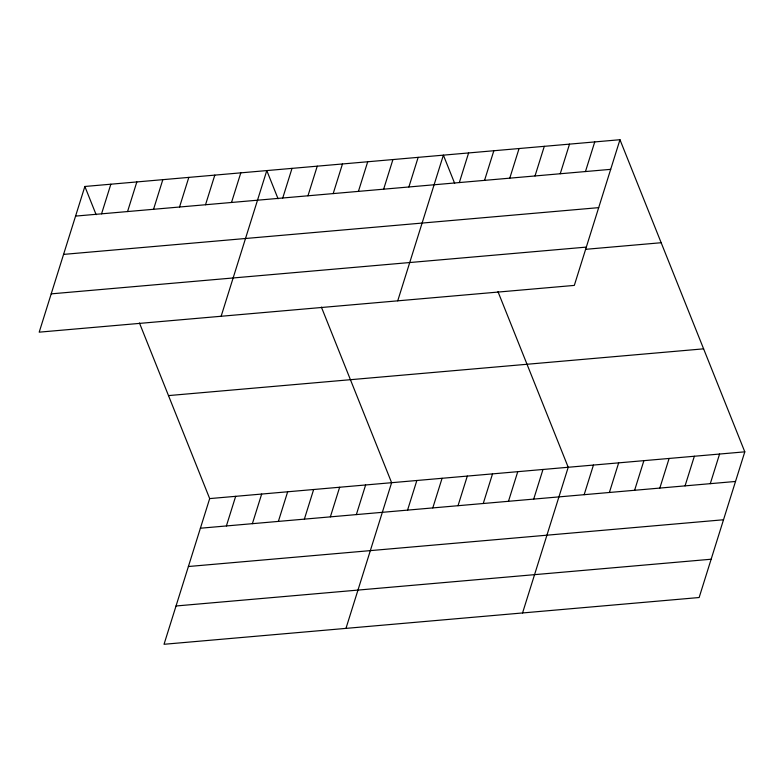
<?xml version="1.0" encoding="UTF-8"?>
<svg xmlns="http://www.w3.org/2000/svg" width="784" height="784" viewBox="0 0 784 784"><rect width="100%" height="100%" fill="white"/><g stroke="black" fill="none" stroke-linecap="round" stroke-linejoin="round"><path stroke-width="1.18" d="M84.858 186.474L39.2 332.161L574.319 285.405L619.968 139.719L84.858 186.474L96.128 214.669M101.557 213.836L110.848 184.211M127.557 211.562L136.837 181.937M153.546 209.289L162.827 179.663M179.536 207.015L188.817 177.39M205.526 204.751L214.806 175.126M231.515 202.478L240.806 172.852M221.137 316.266L266.795 170.579L278.065 198.773M282.74 197.999L292.02 168.374M139.454 322.988L209.681 498.595L164.032 644.281L699.142 597.526L744.8 451.839L619.968 139.719M307.965 195.794L317.246 166.169M226.39 525.946L235.67 496.321M333.19 193.589L342.471 163.964M252.379 523.683L261.67 494.057M358.415 191.394L367.706 161.769M278.369 521.409L287.659 491.784M383.641 189.189L392.931 159.564M304.368 519.135L313.649 489.51M408.876 186.984L418.156 157.359M397.733 300.831L443.381 155.154L454.661 183.338M330.358 516.872L339.639 487.246M459.326 182.574L468.607 152.949M356.348 514.598L365.628 484.973M484.551 180.369L493.842 150.744M345.969 628.386L391.618 482.699L321.391 307.093M509.776 178.164L519.067 148.539M407.562 510.119L416.853 480.494M535.011 175.959L544.292 146.334M432.788 507.914L442.078 478.289M560.237 173.754L569.517 144.129M458.023 505.709L467.303 476.084M585.462 171.549L594.742 141.924M483.248 503.504L492.528 473.879M508.473 501.309L517.754 471.684M533.698 499.104L542.989 469.479M522.556 612.951L568.214 467.274L497.977 291.658M584.158 494.694L593.439 465.069M609.384 492.489L618.664 462.864M634.609 490.284L643.889 460.659M659.834 488.079L669.115 458.454M685.059 485.874L694.35 456.249M710.284 483.669L719.575 454.044M75.568 216.1L610.687 169.344M63.563 254.398L598.682 207.642M51.205 293.863L586.324 247.107M585.481 249.332L661.167 242.726M168.491 395.597L703.611 348.841M209.681 498.595L744.8 451.839M200.4 528.22L735.519 481.464M188.395 566.518L723.514 519.763M176.028 605.983L711.147 559.227"/></g></svg>
